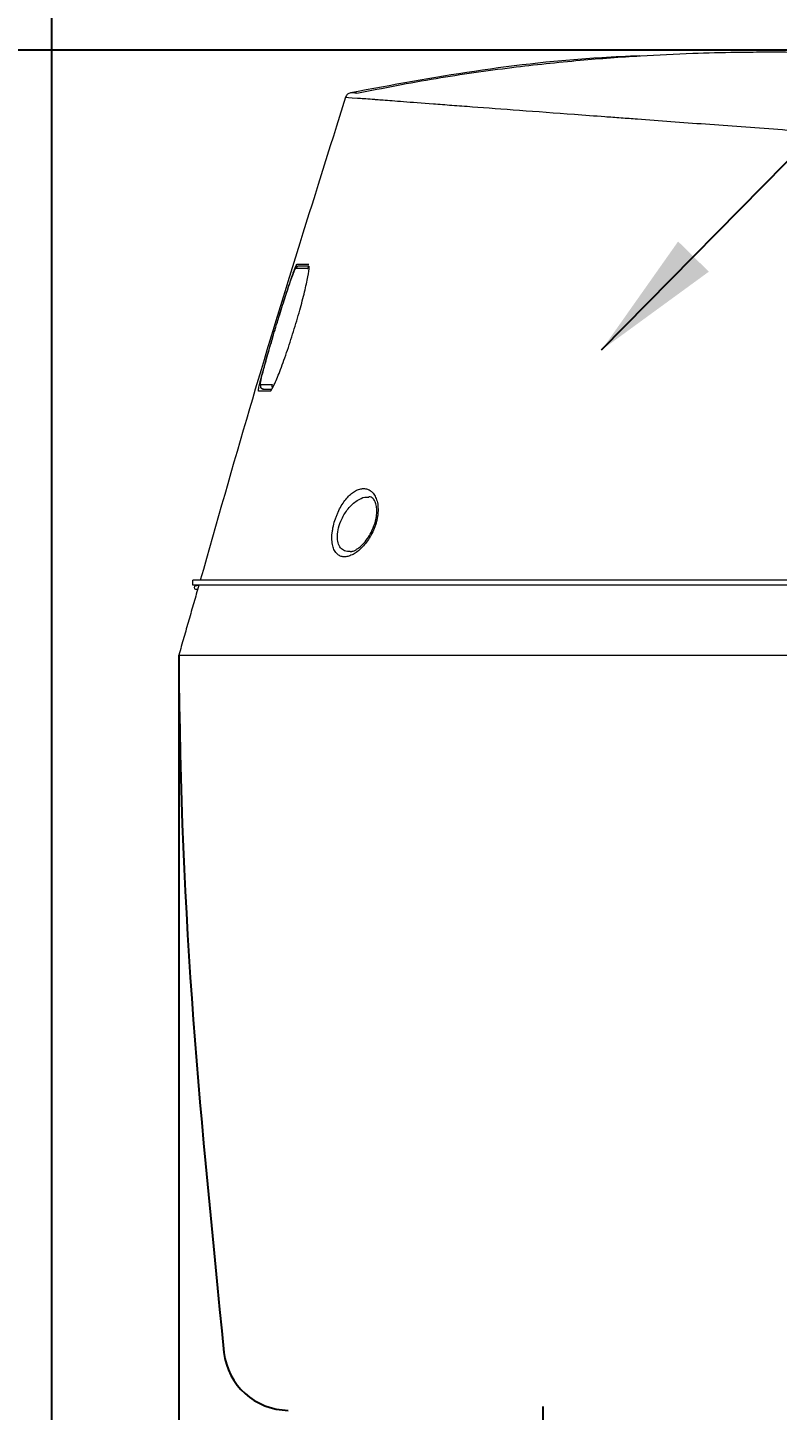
# Model space of a CAD drawing. Extents: x 1268 to 7307, y -579 to 1973.
# Drawn here: x 1403.9 to 1518.3, y 57.2 to 268.3 of the extents above; entities that cross this region are included whole.
import ezdxf

# ---------------------------------------------------------------- set-up
doc = ezdxf.new("R2010")
doc.units = 0
doc.header["$LTSCALE"] = 20
doc.header["$MEASUREMENT"] = 0
doc.linetypes.add('CENTER', pattern=[2, 1.25, -0.25, 0.25, -0.25])
doc.layers.get('0').update_dxf_attribs({"linetype": 'CONTINUOUS'})
doc.layers.get('DEFPOINTS').update_dxf_attribs({"linetype": 'CONTINUOUS'})
for name, color, linetype in [('1', 7, 'CONTINUOUS'), ('6', 6, 'CONTINUOUS'), ('CENTER', 2, 'CENTER')]:
    doc.layers.add(name, color=color, linetype=linetype)
doc.styles.get("Standard").update_dxf_attribs({"font": 'NanumGothic.ttf'})
doc.dimstyles.get("Standard").update_dxf_attribs({"dimtxt": 2.7, "dimasz": 2.5, "dimexe": 1.5, "dimexo": 1.5, "dimgap": 1.5, "dimtad": 1, "dimdec": 0, "dimlfac": 10, "dimzin": 0, "dimdsep": 46, "dimtxsty": 'Standard', "dimcen": 0, "dimclrt": 2, "dimadec": 0, "dimazin": 0, "dimtfac": 1, "dimtdec": 0, "dimtmove": 0, "dimatfit": 3, "dimfxl": 0, "dimtolj": 1, "dimtzin": 0, "dimarcsym": 0})

# ---------------------------------------------------------------- blocks, each defined once
blk = doc.blocks.new('*D32')
at = {"color": 3, "lineweight": -2}
for p, q in [((1426.96, 170.97), (1426.96, -319.43)), ((1711.43, -258.76), (1711.43, -319.43)), ((1446.96, -314.43), (1691.43, -314.43))]:
    blk.add_line(p, q, dxfattribs=at)
at = {"color": 3}
for points in [[(1446.96, -311.1), (1446.96, -317.76), (1426.96, -314.43)], [(1691.43, -311.1), (1691.43, -317.76), (1711.43, -314.43)]]:
    blk.add_solid(points, dxfattribs=at)
at = {"layer": 'DEFPOINTS', "color": 0}
for p in [(1426.96, 172.47), (1711.43, -257.26, 0), (1711.43, -314.43)]:
    blk.add_point(p, dxfattribs=at)
at = {"color": 2, "insert": (1569.2, -290.82), "char_height": 25, "attachment_point": 5}
blk.add_mtext('\\A1;285', dxfattribs=at)
blk = doc.blocks.new('*D33')
at = {"color": 3, "lineweight": -2}
for p, q in [((1588.55, 264.81), (1291.51, 264.81)), ((1296.51, 244.81), (1296.51, 52.1)), ((1296.51, -187.53), (1296.51, 5.17)), ((1431.04, -207.53), (1291.51, -207.53))]:
    blk.add_line(p, q, dxfattribs=at)
at = {"color": 3}
for points in [[(1293.18, 244.81), (1299.85, 244.81), (1296.51, 264.81)], [(1293.18, -187.53), (1299.85, -187.53), (1296.51, -207.53)]]:
    blk.add_solid(points, dxfattribs=at)
at = {"layer": 'DEFPOINTS', "color": 0}
for p in [(1296.51, 264.81), (1590.05, 264.81), (1432.54, -207.53)]:
    blk.add_point(p, dxfattribs=at)
at = {"color": 2, "insert": (1296.51, 28.64), "char_height": 25, "attachment_point": 5}
blk.add_mtext('\\A1;475', dxfattribs=at)
blk = doc.blocks.new('*D35')
at = {"color": 3, "lineweight": -2}
for p, q in [((2087.96, 209.62), (2087.96, -460.78)), ((1407.54, -209.03), (1407.54, -460.78)), ((1427.54, -455.78), (2067.96, -455.78))]:
    blk.add_line(p, q, dxfattribs=at)
at = {"color": 3}
for points in [[(1427.54, -452.45), (1427.54, -459.11), (1407.54, -455.78)], [(2067.96, -452.45), (2067.96, -459.11), (2087.96, -455.78)]]:
    blk.add_solid(points, dxfattribs=at)
at = {"layer": 'DEFPOINTS', "color": 0}
for p in [(2087.96, 211.12), (1407.54, -207.53), (2087.96, -455.78)]:
    blk.add_point(p, dxfattribs=at)
at = {"color": 2, "insert": (1747.75, -432.17), "char_height": 25, "attachment_point": 5}
blk.add_mtext('\\A1;680', dxfattribs=at)
blk = doc.blocks.new('A$C46AA2DB5')
at = {"color": 7, "linetype": 'Continuous', "lineweight": 15}
for p, q in [((2.12, 10.69), (2.12, 11.49)), ((2.53, 10.62), (2.99, 10.71)), ((2.32, 10.34), (2.32, 10.38)), ((2.57, 10.09), (2.88, 10.09))]:
    blk.add_line(p, q, dxfattribs=at)
for centre, radius, start, end in [((18.33, 58.94), 0.5, 90.0153, 162.9515), ((20.1, 58.94), 0.5, 117.109, 162.9872), ((12.94, 41.14), 0.5, 163.3845, 269.9703), ((14.69, 41.14), 0.501, 163.4317, 215.8074), ((2.57, 10.38), 0.25, 100.2052, 180.0012), ((2.57, 10.34), 0.25, 179.9994, 269.9981)]:
    blk.add_arc(centre, radius, start, end, dxfattribs=at)
for points, knots in [([(70.38, 91.53), (68.43, 91.44), (59.98, 91.07), (45.2, 89.4), (32.5, 87.05), (26.21, 85.89)], [0, 0, 0, 0, 0.131026, 0.569302, 1, 1, 1, 1]), ([(27.18, 85.83), (31.2, 86.62), (39.03, 88.16), (50.42, 89.76), (60.83, 90.87), (70.04, 91.55), (77.99, 91.93), (84.24, 92.08), (88.97, 92.13), (92.49, 92.12), (95.63, 92.09), (99.43, 92.01), (102.97, 91.9), (105.93, 91.78), (107.46, 91.71), (108.9, 91.64), (110.52, 91.55), (111.93, 91.47), (113.04, 91.4), (113.92, 91.34), (114.58, 91.3), (115.24, 91.25), (115.93, 91.2), (117.27, 91.11), (119.32, 90.96), (121.94, 90.77), (125.01, 90.55), (128.79, 90.27), (133.3, 89.94), (138.54, 89.56), (143.98, 89.17), (149.41, 88.77), (154.66, 88.39), (160.21, 87.98), (166.01, 87.56), (169.93, 87.27), (171.92, 87.13)], [0, 0, 0, 0, 0.06588, 0.12849, 0.184468, 0.23369, 0.276023, 0.311348, 0.333203, 0.351273, 0.367744, 0.383278, 0.41167, 0.424411, 0.430365, 0.4364, 0.44979, 0.466374, 0.483853, 0.504703, 0.529161, 0.556654, 0.586539, 0.618902, 0.653783, 0.682664, 0.713064, 0.744985, 0.778423, 0.813373, 0.84983, 0.878166, 0.907344, 0.937361, 0.968219, 1, 1, 1, 1]), ([(25.46, 85.22), (20.47, 69.39), (12.75, 44.91), (5.75, 20.21), (3.28, 11.49)], [0, 0, 0, 0, 0.64659, 1, 1, 1, 1]), ([(26.21, 85.89), (26.04, 85.85), (25.87, 85.77), (25.61, 85.54), (25.51, 85.38), (25.46, 85.22)], [0, 0, 0, 0, 0.5, 0.5, 1, 1, 1, 1]), ([(25.46, 85.22), (25.46, 85.22), (26.06, 85.17), (27.86, 85.04), (28.61, 84.99), (29.62, 84.91), (29.73, 84.9), (29.91, 84.89), (29.97, 84.88), (30.09, 84.87), (30.15, 84.87), (30.48, 84.84), (30.8, 84.82), (31.58, 84.76), (32.04, 84.72), (33.07, 84.65), (33.65, 84.6), (35.57, 84.46), (37.1, 84.34), (39.74, 84.14), (40.68, 84.07), (42.67, 83.92), (43.72, 83.85), (47.01, 83.6), (49.41, 83.42), (54.6, 83.04), (57.4, 82.83), (61.89, 82.5), (63.44, 82.38), (65.84, 82.2), (66.66, 82.14), (68.31, 82.02), (69.14, 81.96), (73.34, 81.65), (76.81, 81.39), (83.97, 80.86), (87.65, 80.59), (95.23, 80.03), (99.13, 79.74), (103.13, 79.44)], [0, 0, 0, 0, 0.25, 0.25, 0.375, 0.375, 0.390625, 0.390625, 0.398438, 0.398438, 0.40625, 0.40625, 0.4375, 0.4375, 0.46875, 0.46875, 0.5, 0.5, 0.5625, 0.5625, 0.59375, 0.59375, 0.625, 0.625, 0.6875, 0.6875, 0.75, 0.75, 0.78125, 0.78125, 0.796875, 0.796875, 0.8125, 0.8125, 0.875, 0.875, 0.9375, 0.9375, 1, 1, 1, 1]), ([(27.19, 85.82), (27.07, 85.83), (26.28, 85.89), (26.24, 85.89), (26.21, 85.89)], [0, 0, 0, 0, 0.142495, 1, 1, 1, 1]), ([(12.18, 40.34), (12.15, 40.34), (12.15, 40.41), (12.17, 40.61), (12.18, 40.69), (12.22, 40.88), (12.24, 41), (12.32, 41.37), (12.4, 41.68), (12.53, 42.23), (12.58, 42.42), (12.69, 42.84), (12.75, 43.05), (12.87, 43.51), (12.94, 43.74), (13.08, 44.24), (13.15, 44.5), (13.37, 45.3), (13.53, 45.86), (13.87, 47.02), (14.05, 47.63), (14.41, 48.85), (14.6, 49.47), (14.88, 50.4), (14.97, 50.71), (15.16, 51.33), (15.26, 51.64), (15.54, 52.55), (15.72, 53.14), (16, 54.01), (16.09, 54.3), (16.27, 54.85), (16.35, 55.12), (16.61, 55.9), (16.77, 56.39), (17.07, 57.3), (17.21, 57.7), (17.4, 58.23), (17.46, 58.4), (17.57, 58.7), (17.62, 58.84), (17.77, 59.22), (17.85, 59.41), (17.98, 59.67), (18.02, 59.74), (18.05, 59.74)], [0, 0, 0, 0, 0.0625, 0.0625, 0.09375, 0.09375, 0.125, 0.125, 0.1875, 0.1875, 0.21875, 0.21875, 0.25, 0.25, 0.28125, 0.28125, 0.3125, 0.3125, 0.375, 0.375, 0.4375, 0.4375, 0.5, 0.5, 0.53125, 0.53125, 0.5625, 0.5625, 0.625, 0.625, 0.65625, 0.65625, 0.6875, 0.6875, 0.75, 0.75, 0.8125, 0.8125, 0.84375, 0.84375, 0.875, 0.875, 0.9375, 0.9375, 1, 1, 1, 1]), ([(13.93, 40.34), (13.96, 40.36), (14.09, 40.41), (14.53, 41.19), (15.39, 43.21), (16.43, 46.11), (17.51, 49.4), (18.46, 52.65), (19.23, 55.59), (19.73, 57.86), (19.95, 59.19), (19.89, 59.37), (19.87, 59.42)], [0, 0, 0, 0, 0.035628, 0.151409, 0.27319, 0.396774, 0.515887, 0.633614, 0.742058, 0.851893, 0.959486, 1, 1, 1, 1]), ([(18.01, 59.33), (18.02, 59.34), (18.05, 59.37), (18.12, 59.39), (18.16, 59.41)], [0, 0, 0, 0, 0.376525, 1, 1, 1, 1]), ([(18.05, 59.74), (18.25, 59.74), (18.49, 59.74), (19.08, 59.74), (19.42, 59.74), (19.82, 59.74)], [0, 0, 0, 0, 0.5, 0.5, 1, 1, 1, 1]), ([(12.44, 41.31), (12.44, 41.31), (12.41, 41.35), (12.51, 41.94), (12.95, 43.67), (13.67, 46.25), (14.56, 49.3), (15.51, 52.41), (16.39, 55.19), (17.12, 57.35), (17.63, 58.77), (17.76, 58.95), (17.82, 59.04)], [0, 0, 0, 0, 0.011625, 0.118086, 0.229478, 0.345446, 0.463337, 0.579775, 0.692371, 0.80049, 0.906114, 1, 1, 1, 1]), ([(17.85, 59.09), (18.05, 59.09), (18.29, 59.09), (18.88, 59.09), (19.22, 59.09), (19.62, 59.09)], [0, 0, 0, 0, 0.5, 0.5, 1, 1, 1, 1]), ([(13.93, 40.34), (13.53, 40.34), (13.2, 40.34), (12.61, 40.34), (12.37, 40.34), (12.18, 40.34)], [0, 0, 0, 0, 0.5, 0.5, 1, 1, 1, 1]), ([(14.21, 41.29), (13.82, 41.29), (13.48, 41.29), (12.9, 41.29), (12.65, 41.29), (12.46, 41.29)], [0, 0, 0, 0, 0.5, 0.5, 1, 1, 1, 1]), ([(12.93, 40.65), (12.92, 40.65), (12.83, 40.64), (12.67, 40.7), (12.53, 40.83), (12.48, 40.92), (12.46, 40.96)], [0, 0, 0, 0, 0.064148, 0.406768, 0.724009, 1, 1, 1, 1]), ([(25.8, 15.11), (26.01, 15.16), (26.22, 15.24), (26.65, 15.44), (26.87, 15.57), (27.3, 15.87), (27.52, 16.05), (27.94, 16.44), (28.15, 16.67), (28.56, 17.15), (28.76, 17.41), (29.04, 17.83), (29.13, 17.98), (29.3, 18.28), (29.39, 18.44), (29.64, 18.93), (29.79, 19.26), (29.98, 19.79), (30.04, 19.98), (30.15, 20.34), (30.19, 20.52), (30.27, 20.89), (30.31, 21.07), (30.36, 21.43), (30.38, 21.62), (30.42, 22.16), (30.41, 22.51), (30.36, 23), (30.34, 23.16), (30.27, 23.46), (30.24, 23.6), (30.1, 24.01), (29.99, 24.25), (29.73, 24.67), (29.59, 24.85), (29.27, 25.13), (29.09, 25.24), (28.73, 25.39), (28.54, 25.44), (28.15, 25.47), (27.96, 25.45), (27.55, 25.37), (27.34, 25.3), (26.93, 25.1), (26.73, 24.98), (26.32, 24.67), (26.12, 24.49), (25.72, 24.09), (25.53, 23.87), (25.15, 23.37), (24.97, 23.1), (24.62, 22.51), (24.46, 22.2), (24.23, 21.71), (24.16, 21.55), (24.02, 21.2), (23.96, 21.02), (23.77, 20.49), (23.67, 20.13), (23.54, 19.57), (23.51, 19.38), (23.45, 19.02), (23.42, 18.84), (23.38, 18.48), (23.37, 18.31), (23.36, 17.96), (23.36, 17.79), (23.38, 17.3), (23.42, 17), (23.56, 16.45), (23.65, 16.21), (23.81, 15.89), (23.87, 15.8), (24.01, 15.62), (24.08, 15.55), (24.3, 15.34), (24.46, 15.23), (24.81, 15.09), (25, 15.05), (25.39, 15.04), (25.6, 15.06), (25.8, 15.11)], [0, 0, 0, 0, 0.03125, 0.03125, 0.0625, 0.0625, 0.09375, 0.09375, 0.125, 0.125, 0.15625, 0.15625, 0.171875, 0.171875, 0.1875, 0.1875, 0.21875, 0.21875, 0.234375, 0.234375, 0.25, 0.25, 0.265625, 0.265625, 0.28125, 0.28125, 0.3125, 0.3125, 0.328125, 0.328125, 0.34375, 0.34375, 0.375, 0.375, 0.40625, 0.40625, 0.4375, 0.4375, 0.46875, 0.46875, 0.5, 0.5, 0.53125, 0.53125, 0.5625, 0.5625, 0.59375, 0.59375, 0.625, 0.625, 0.65625, 0.65625, 0.6875, 0.6875, 0.703125, 0.703125, 0.71875, 0.71875, 0.75, 0.75, 0.765625, 0.765625, 0.78125, 0.78125, 0.796875, 0.796875, 0.8125, 0.8125, 0.84375, 0.84375, 0.875, 0.875, 0.890625, 0.890625, 0.90625, 0.90625, 0.9375, 0.9375, 0.96875, 0.96875, 1, 1, 1, 1]), ([(26.15, 15.83), (25.86, 15.84), (25.3, 15.88), (24.67, 16.36), (24.27, 17.13), (24.14, 18.21), (24.34, 19.5), (24.9, 21.01), (25.87, 22.53), (27.12, 23.65), (28.23, 24.2), (28.82, 24.17), (29.02, 24.16)], [0, 0, 0, 0, 0.0963464, 0.1848548, 0.2654614, 0.3468131, 0.4365913, 0.52758, 0.6580069, 0.8061379, 0.9324132, 1, 1, 1, 1]), ([(26.95, 16.07), (27.07, 16.15), (27.42, 16.35), (28.05, 16.9), (28.76, 17.74), (29.35, 18.71), (29.79, 19.71), (30.09, 20.71), (30.23, 21.69), (30.21, 22.58), (30.04, 23.31), (29.78, 23.82), (29.49, 24.1), (29.28, 24.22), (29.09, 24.2), (29.02, 24.2)], [0, 0, 0, 0, 0.053048, 0.153443, 0.255419, 0.341668, 0.421557, 0.495382, 0.564501, 0.636985, 0.708929, 0.782798, 0.861547, 0.952319, 1, 1, 1, 1]), ([(26.61, 15.87), (26.48, 15.83), (26.31, 15.8), (26.17, 15.82), (26.15, 15.83)], [0, 0, 0, 0, 0.854388, 1, 1, 1, 1]), ([(26.42, 15.88), (26.53, 15.9), (26.68, 15.93), (26.89, 16.04), (26.95, 16.07)], [0, 0, 0, 0, 0.674825, 1, 1, 1, 1]), ([(15.51, 11.49), (13.56, 11.49), (10.12, 11.49), (7.5, 11.49), (6.27, 11.49), (5.21, 11.49), (2.97, 11.49), (2.16, 11.49), (2.12, 11.49)], [0, 0, 0, 0, 0.125, 0.25, 0.3125, 0.375, 0.5, 1, 1, 1, 1]), ([(15.51, 10.69), (13.56, 10.69), (10.12, 10.69), (7.5, 10.69), (6.27, 10.69), (5.21, 10.69), (2.97, 10.69), (2.16, 10.69), (2.12, 10.69)], [0, 0, 0, 0, 0.125, 0.25, 0.3125, 0.375, 0.5, 1, 1, 1, 1]), ([(156.28, 11.49), (152.83, 11.49), (145.96, 11.49), (135.59, 11.49), (125.02, 11.49), (103.89, 11.49), (79.82, 11.49), (55.53, 11.49), (33.54, 11.49), (21.15, 11.49), (15.51, 11.49)], [0, 0, 0, 0, 0.0625, 0.125, 0.1875, 0.25, 0.5, 0.625, 0.75, 1, 1, 1, 1]), ([(156.28, 10.69), (152.83, 10.69), (145.96, 10.69), (135.59, 10.69), (125.02, 10.69), (103.89, 10.69), (79.82, 10.69), (55.53, 10.69), (33.54, 10.69), (21.15, 10.69), (15.51, 10.69)], [0, 0, 0, 0, 0.0625, 0.125, 0.1875, 0.25, 0.5, 0.625, 0.75, 1, 1, 1, 1]), ([(0, 0.04), (0, 0.04), (0.5, 0.04), (1.73, 0.04), (2, 0.04), (2.63, 0.04), (2.99, 0.04), (3.81, 0.04), (4.29, 0.04), (5.1, 0.04), (5.42, 0.04), (6.16, 0.04), (6.58, 0.04), (7.98, 0.04), (9.12, 0.04), (11.1, 0.04), (11.81, 0.04), (13.33, 0.04), (14.14, 0.04), (16.69, 0.04), (18.56, 0.04), (22.62, 0.04), (24.82, 0.04), (29.55, 0.04), (32.08, 0.04), (35.46, 0.04), (36.15, 0.04), (37.53, 0.04), (38.23, 0.04), (40.36, 0.04), (41.8, 0.04), (44.76, 0.04), (46.27, 0.04), (49.35, 0.04), (50.91, 0.04), (55.68, 0.04), (58.96, 0.04), (64.03, 0.04), (65.75, 0.04), (69.22, 0.04), (70.98, 0.04), (76.28, 0.04), (79.88, 0.04), (87.19, 0.04), (90.9, 0.04), (98.44, 0.04), (102.27, 0.04), (108.11, 0.04), (110.07, 0.04), (113.99, 0.04), (115.96, 0.04), (121.86, 0.04), (125.8, 0.04), (130.74, 0.04), (131.72, 0.04), (133.7, 0.04), (134.69, 0.04), (137.65, 0.04), (139.63, 0.04), (145.56, 0.04), (149.52, 0.04), (185.12, 0.04), (216.83, 0.04), (248.6, 0.04)], [0, 0, 0, 0, 0.125, 0.125, 0.15625, 0.15625, 0.1875, 0.1875, 0.21875, 0.21875, 0.234375, 0.234375, 0.25, 0.25, 0.28125, 0.28125, 0.296875, 0.296875, 0.3125, 0.3125, 0.34375, 0.34375, 0.375, 0.375, 0.40625, 0.40625, 0.414063, 0.414063, 0.421875, 0.421875, 0.4375, 0.4375, 0.453125, 0.453125, 0.46875, 0.46875, 0.5, 0.5, 0.515625, 0.515625, 0.53125, 0.53125, 0.5625, 0.5625, 0.59375, 0.59375, 0.625, 0.625, 0.640625, 0.640625, 0.65625, 0.65625, 0.6875, 0.6875, 0.695313, 0.695313, 0.703125, 0.703125, 0.71875, 0.71875, 0.75, 0.75, 1, 1, 1, 1])]:
    blk.add_open_spline(points, degree=3, knots=knots, dxfattribs=at)
for points, degree in [([(19.84, 59.44), (18.33, 59.44)], 1), ([(17.82, 59.04), (17.85, 59.09)], 1), ([(19.62, 59.09), (19.64, 59.09), (19.66, 59.08), (19.67, 59.06)], 3), ([(12.46, 41.29), (12.44, 41.31)], 1), ([(12.94, 40.64), (14.17, 40.64)], 1), ([(14.27, 41.36), (14.21, 41.29)], 1), ([(3.05, 10.69), (0, 0.04)], 1)]:
    blk.add_open_spline(points, degree=degree, dxfattribs=at)

msp = doc.modelspace()

# ---------------------------------------------------------------- linework, layer by layer
msp.add_arc((1443.76, 67.15), 9.99, 186.5384, 269.3634)
at = {"layer": '1', "color": 7, "linetype": 'Continuous'}
msp.add_open_spline([(1426.96, 172.47), (1427.15, 130.72), (1430.36, 101.39), (1433.83, 66.01)], degree=3, dxfattribs=at)
at = {"layer": '6'}
msp.add_lwpolyline([(2589.07, 1717.5), (1407.54, 1717.5), (1407.54, -207.53)], dxfattribs=at)
at = {"layer": 'CENTER', "color": 1, "linetype": 'CENTER', "ltscale": 2}
msp.add_line((1482.54, -72.24), (1482.54, 64.29), dxfattribs=at)

# ---------------------------------------------------------------- block references
msp.add_blockref('A$C46AA2DB5', (1426.96, 172.43))

# ---------------------------------------------------------------- dimensions: what is measured, and where the dimension line sits
dim = msp.add_linear_dim(base=(1296.51, 264.81), p1=(1432.54, -207.53), p2=(1590.05, 264.81), angle=90, text='475', dimstyle='Standard', override={"dimtxt": 25, "dimasz": 20, "dimexe": 5, "dimgap": 10, "dimtih": 1, "dimtoh": 1, "dimlfac": 1, "dimzin": 12, "dimclrd": 3, "dimclre": 3, "dimazin": 2, "dimarcsym": 1})
dim.commit()
dim.dimension.update_dxf_attribs({"geometry": '*D33', "text_midpoint": (1296.51, 28.64), "dimtype": 160})
dim = msp.add_linear_dim(base=(2087.96, -455.78), p1=(1407.54, -207.53), p2=(2087.96, 211.12), dimstyle='Standard', override={"dimtxt": 25, "dimasz": 20, "dimexe": 5, "dimgap": 10, "dimtih": 1, "dimtoh": 1, "dimlfac": 1, "dimzin": 12, "dimclrd": 3, "dimclre": 3, "dimazin": 2, "dimarcsym": 1})
dim.commit()
dim.dimension.update_dxf_attribs({"geometry": '*D35', "text_midpoint": (1747.75, -432.17)})
dim = msp.add_linear_dim(base=(1711.43, -314.43), p1=(1426.96, 172.47), p2=(1711.43, -257.26, 0), text='285', dimstyle='Standard', override={"dimtxt": 25, "dimasz": 20, "dimexe": 5, "dimgap": 10, "dimtih": 1, "dimtoh": 1, "dimlfac": 1, "dimzin": 12, "dimclrd": 3, "dimclre": 3, "dimazin": 2, "dimarcsym": 1})
dim.commit()
dim.dimension.update_dxf_attribs({"geometry": '*D32', "text_midpoint": (1569.2, -290.82)})

# ---------------------------------------------------------------- leaders
msp.add_leader([(1491.48, 219.05), (1676.02, 406.7), (1828.44, 406.7)], dimstyle='Standard', override={"dimtxt": 20, "dimasz": 20, "dimexe": 5, "dimgap": 10, "dimtad": 0, "dimlfac": 1, "dimzin": 12, "dimclrd": 3, "dimclre": 3, "dimazin": 2, "dimarcsym": 1})

doc.saveas('drawing.dxf')
